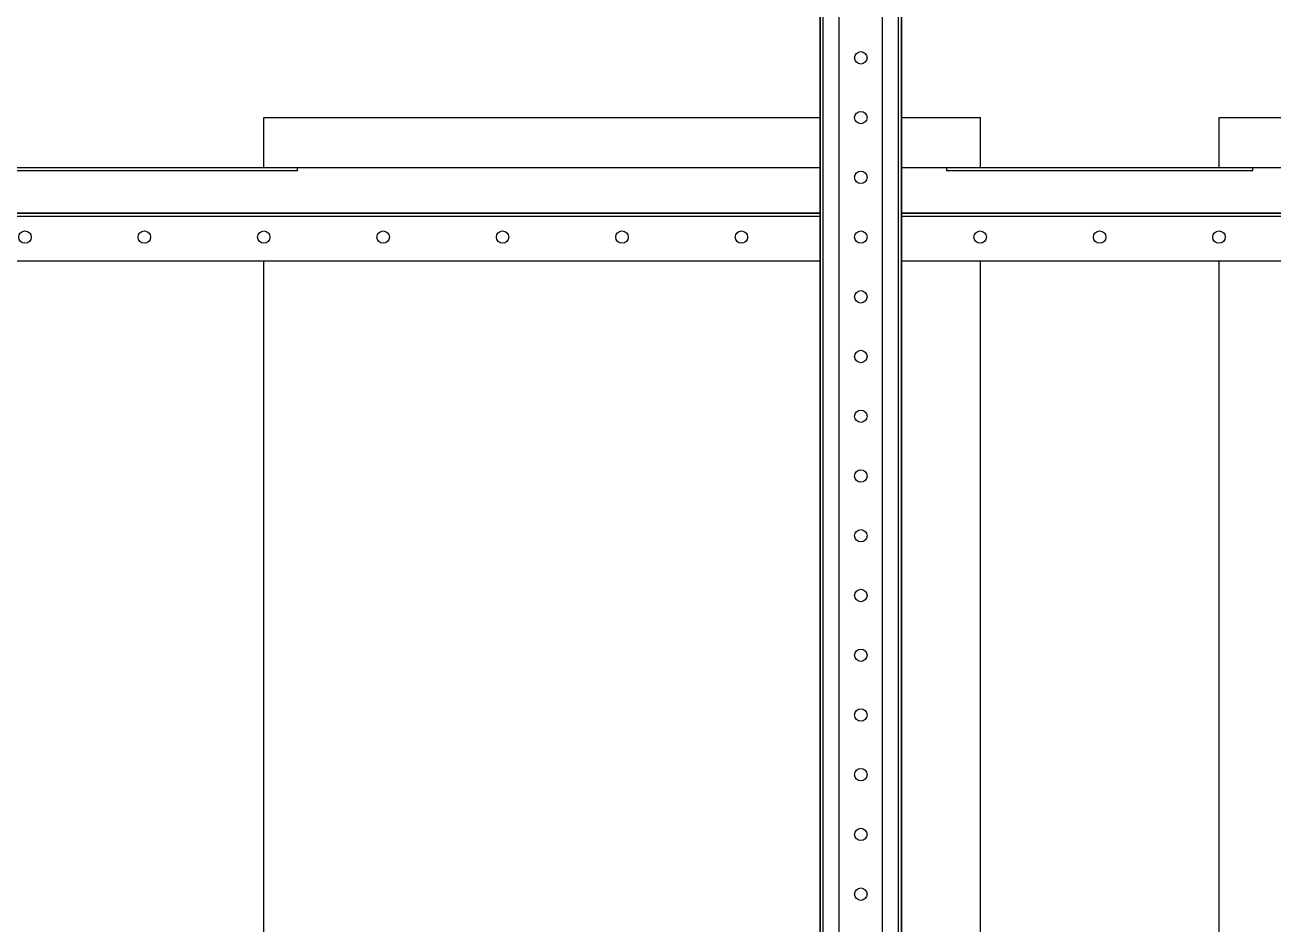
# Model space of a CAD drawing. Header units: millimetres. Extents: x -962357 to -591296, y -223672 to 59420.
# Drawn here: x -828230 to -827707, y -177079 to -176703 of the extents above; entities that cross this region are included whole.
import ezdxf

# ---------------------------------------------------------------- set-up
doc = ezdxf.new("R2010")
doc.units = ezdxf.units.MM
for name, color, linetype in [('000 - WIPEOUT', 250, 'Continuous'), ('001 - ASCESSORIES', 251, 'Continuous'), ('A11_ALU.SOLID SHEET', 2, 'Continuous')]:
    doc.layers.add(name, color=color, linetype=linetype)

# ---------------------------------------------------------------- blocks, each defined once
blk = doc.blocks.new('*U4717')
at = {"color": 3}
for points in [[(-1049.999999999956, 9950), (1050.000000000044, 9950), (1050.000000000044, 9650), (-1049.999999999956, 9650)], [(-1049.999999999956, 9550), (1050.000000000044, 9550), (1050.000000000044, 9250), (-1049.999999999956, 9250)]]:
    blk.add_wipeout(points, dxfattribs=at).dxf.layer = '000 - WIPEOUT'
at = {"layer": 'A11_ALU.SOLID SHEET', "color": 0, "linetype": 'ByBlock'}
for points in [[(-1049.999999999956, 9650), (1050.000000000044, 9650), (1050.000000000044, 9950), (-1049.999999999956, 9950)], [(-1049.999999999956, 9250), (1050.000000000044, 9250), (1050.000000000044, 9550), (-1049.999999999956, 9550)]]:
    blk.add_lwpolyline(points, close=True, dxfattribs=at)
blk = doc.blocks.new('000 - ASSCESSORIES_FAMELINE_GALV.BRACKET_FITTING_Z-PROFILE_HR-02B_TOP_VIEW')
blk.add_wipeout([(-1200.000000000007, 39), (1199.9999999999932, 39), (1199.9999999999932, 0), (-1200.000000000007, 0)]).dxf.layer = '000 - WIPEOUT'
at = {"layer": '001 - ASCESSORIES', "linetype": 'ByBlock'}
blk.add_line((1199.999999999993, 20.19999999999709), (-1200.000000000007, 20.19999999999709), dxfattribs=at)
at = {"layer": '001 - ASCESSORIES'}
blk.add_line((1199.999999999993, 19), (-1200.000000000007, 19), dxfattribs=at)
at = {"layer": '001 - ASCESSORIES', "color": 0}
blk.add_lwpolyline([(-1200.000000000007, 39), (-1200.000000000007, 19), (1199.999999999993, 19), (1199.999999999993, 39)], close=True, dxfattribs=at)
at = {"layer": '001 - ASCESSORIES'}
blk.add_lwpolyline([(-1200.000000000007, 19), (-1200.000000000007, 0), (1199.999999999993, 0), (1199.999999999993, 19)], close=True, dxfattribs=at)
at = {"layer": '001 - ASCESSORIES', "color": 2}
for points in [[(-64.11836509645582, 1.19999999999709), (-64.11836509645582, 0), (64.11836509645582, 0), (64.11836509645582, 1.19999999999709)], [(335.8816349035405, 1.19999999999709), (335.8816349035405, 0), (464.1183650964522, 0), (464.1183650964522, 1.19999999999709)]]:
    blk.add_lwpolyline(points, close=True, dxfattribs=at)
at = {"layer": '001 - ASCESSORIES'}
for centre in [(-50.00000000000364, 29), (-3.637978807091713e-12, 29), (49.99999999999636, 29), (99.99999999999636, 29), (149.9999999999964, 29), (199.9999999999964, 29), (250, 29), (300, 29), (350, 29), (400, 29), (450, 29)]:
    blk.add_circle(centre, 2.6, dxfattribs=at)
blk = doc.blocks.new('*U4947')
at = {"layer": '001 - ASCESSORIES', "color": 0, "linetype": 'ByBlock'}
blk.add_blockref('000 - ASSCESSORIES_FAMELINE_GALV.BRACKET_FITTING_Z-PROFILE_HR-02B_TOP_VIEW', (9599.999999999614, -39), dxfattribs=at)
blk = doc.blocks.new('*U4945')
at = {"color": 6}
blk.add_wipeout([(1425.0000000000007, -17), (-1425, -16.99999999999909), (-1425, 17.00000000000182), (1425.0000000000007, 17.00000000000182)], dxfattribs=at).dxf.layer = '000 - WIPEOUT'
at = {"layer": '001 - ASCESSORIES', "color": 0, "linetype": 'ByBlock'}
for p, q in [((1425, 15.80000000000291), (-1425, 15.80000000000308)), ((1425, -15.80000000000291), (-1425, -15.80000000000274))]:
    blk.add_line(p, q, dxfattribs=at)
at = {"layer": '001 - ASCESSORIES', "color": 1}
blk.add_lwpolyline([(1425, 17), (1425, -17), (-1425, -16.99999999999983), (-1425, 17.00000000000017)], close=True, dxfattribs=at)
at = {"layer": '001 - ASCESSORIES', "color": 0, "linetype": 'ByBlock'}
for points in [[(-1425, 17.00000000000017), (-1425, 9.000000000000172), (1425, 9), (1425, 17)], [(-1425, -8.999999999999828), (-1425, -16.99999999999983), (1425, -17), (1425, -9)]]:
    blk.add_lwpolyline(points, close=True, dxfattribs=at)
at = {"layer": '001 - ASCESSORIES', "color": 1, "linetype": 'Continuous'}
for centre in [(-1074.999999999983, 0), (-1049.999999999982, 0), (-1024.99999999998, 0), (-999.9999999999789, 0), (-974.9999999999776, 0), (-949.9999999999764, 0), (-924.999999999975, 0), (-899.9999999999736, 0), (-874.9999999999724, 0), (-849.9999999999711, 0), (-824.9999999999699, 0), (-799.9999999999685, 0), (-774.9999999999671, 0), (-749.9999999999659, 0), (-724.9999999999646, 0)]:
    blk.add_circle(centre, 2.6, dxfattribs=at)
blk = doc.blocks.new('*U4956')
at = {"layer": 'A11_ALU.SOLID SHEET', "color": 0, "linetype": 'ByBlock', "xscale": -1, "rotation": 90}
blk.add_blockref('*U4717', (-73500.00000000023, -2017.00000003139), dxfattribs=at)
at = {"layer": '001 - ASCESSORIES', "linetype": 'ByBlock', "rotation": 180}
blk.add_blockref('*U4947', (-73500.00000000023, -1027.000000031956), dxfattribs=at)
at = {"layer": '001 - ASCESSORIES', "linetype": 'ByBlock', "rotation": 270}
blk.add_blockref('*U4945', (-83200.00000000023, -2016.999999968626), dxfattribs=at)
blk = doc.blocks.new('*U695')
at = {"color": 3}
for points in [[(-1049.999999999956, 9950), (1050.000000000044, 9950), (1050.000000000044, 9650), (-1049.999999999956, 9650)], [(-1049.999999999956, 9550), (1050.000000000044, 9550), (1050.000000000044, 9250), (-1049.999999999956, 9250)]]:
    blk.add_wipeout(points, dxfattribs=at).dxf.layer = '000 - WIPEOUT'
at = {"layer": 'A11_ALU.SOLID SHEET', "color": 0, "linetype": 'ByBlock'}
for points in [[(-1049.999999999956, 9650), (1050.000000000044, 9650), (1050.000000000044, 9950), (-1049.999999999956, 9950)], [(-1049.999999999956, 9250), (1050.000000000044, 9250), (1050.000000000044, 9550), (-1049.999999999956, 9550)]]:
    blk.add_lwpolyline(points, close=True, dxfattribs=at)
blk = doc.blocks.new('*U656')
at = {"layer": '001 - ASCESSORIES', "color": 0, "linetype": 'ByBlock'}
blk.add_blockref('000 - ASSCESSORIES_FAMELINE_GALV.BRACKET_FITTING_Z-PROFILE_HR-02B_TOP_VIEW', (9599.999999999614, -39), dxfattribs=at)
blk = doc.blocks.new('*U558')
at = {"color": 6}
blk.add_wipeout([(1425.0000000000007, -17), (-1425, -16.99999999999909), (-1425, 17.00000000000182), (1425.0000000000007, 17.00000000000182)], dxfattribs=at).dxf.layer = '000 - WIPEOUT'
at = {"layer": '001 - ASCESSORIES', "color": 0, "linetype": 'ByBlock'}
for p, q in [((1425, 15.80000000000291), (-1425, 15.80000000000308)), ((1425, -15.80000000000291), (-1425, -15.80000000000274))]:
    blk.add_line(p, q, dxfattribs=at)
at = {"layer": '001 - ASCESSORIES', "color": 1}
blk.add_lwpolyline([(1425, 17), (1425, -17), (-1425, -16.99999999999983), (-1425, 17.00000000000017)], close=True, dxfattribs=at)
at = {"layer": '001 - ASCESSORIES', "color": 0, "linetype": 'ByBlock'}
for points in [[(-1425, 17.00000000000017), (-1425, 9.000000000000172), (1425, 9), (1425, 17)], [(-1425, -8.999999999999828), (-1425, -16.99999999999983), (1425, -17), (1425, -9)]]:
    blk.add_lwpolyline(points, close=True, dxfattribs=at)
at = {"layer": '001 - ASCESSORIES', "color": 1, "linetype": 'Continuous'}
for centre in [(-1074.999999999983, 0), (-1049.999999999982, 0), (-1024.99999999998, 0), (-999.9999999999789, 0), (-974.9999999999776, 0), (-949.9999999999764, 0), (-924.999999999975, 0), (-899.9999999999736, 0), (-874.9999999999724, 0), (-849.9999999999711, 0), (-824.9999999999699, 0), (-799.9999999999685, 0), (-774.9999999999671, 0), (-749.9999999999659, 0), (-724.9999999999646, 0)]:
    blk.add_circle(centre, 2.6, dxfattribs=at)

msp = doc.modelspace()

# ---------------------------------------------------------------- block references
msp.add_blockref('*U4956', (-744680, -175774.3926748314))

# ---------------------------------------------------------------- next in the draw order: block references
at = {"layer": 'A11_ALU.SOLID SHEET', "color": 0, "linetype": 'ByBlock', "xscale": -1, "rotation": 90}
msp.add_blockref('*U695', (-818180.0000000002, -177791.3926748628), dxfattribs=at)

# ---------------------------------------------------------------- next in the draw order: block references
at = {"layer": '001 - ASCESSORIES', "linetype": 'ByBlock', "rotation": 180}
msp.add_blockref('*U656', (-818180.0000000002, -176801.3926748633), dxfattribs=at)

# ---------------------------------------------------------------- next in the draw order: block references
at = {"layer": '001 - ASCESSORIES', "linetype": 'ByBlock', "rotation": 270}
msp.add_blockref('*U558', (-827880.0000000002, -177791.3926748), dxfattribs=at)

doc.saveas('drawing.dxf')
